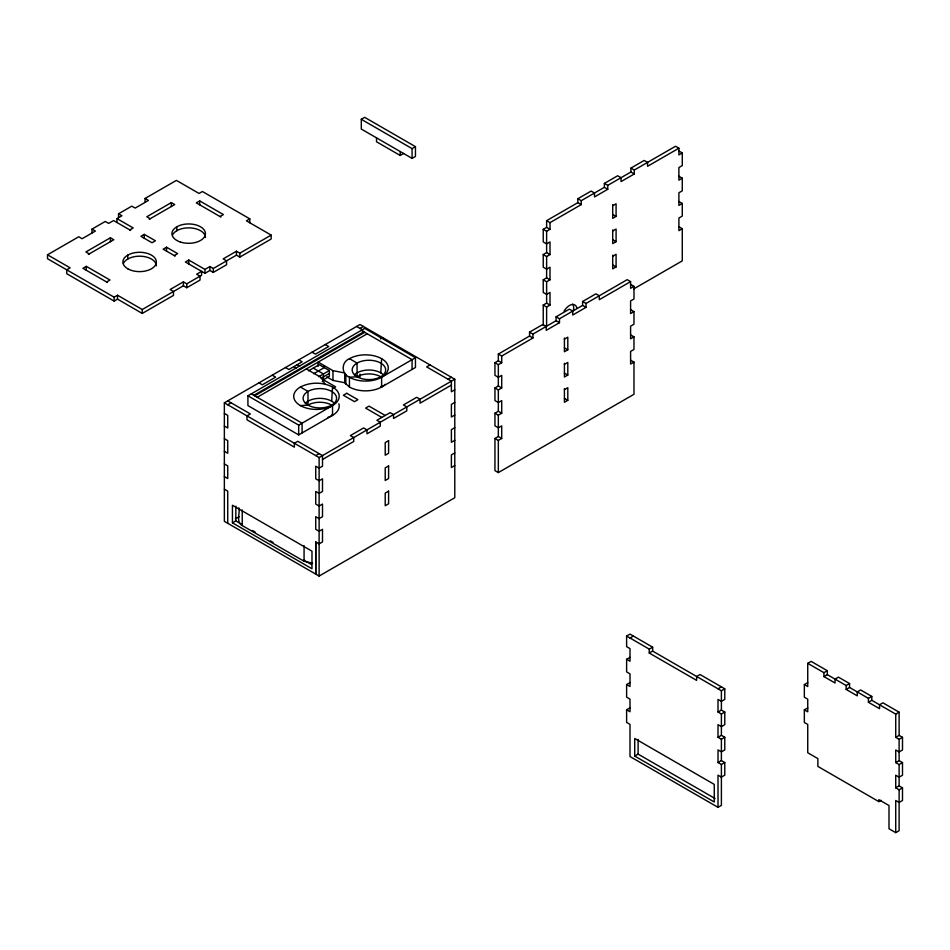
<?xml version="1.0" encoding="UTF-8"?>
<svg xmlns="http://www.w3.org/2000/svg" width="950" height="950" viewBox="0 0 950 950"><rect width="100%" height="100%" fill="white"/><g stroke="black" fill="none" stroke-linecap="round" stroke-linejoin="round"><path stroke-width="1.43" d="M315.733 541.939L315.733 574.109L315.733 541.939L319.117 543.887L322.501 541.939L322.501 529.316L319.117 531.264L315.733 529.316L315.733 516.681L319.117 518.641L322.501 516.681L322.501 504.058L319.117 506.017L315.733 504.058L315.733 491.435L319.117 493.394L322.501 491.435L322.501 478.812L319.117 480.759L315.733 478.812L315.733 466.189L319.117 468.136L322.501 466.189L322.501 455.584L297.754 441.299L294.369 443.258L294.369 447.165L246.988 419.805L246.988 415.898L250.373 413.939L227.739 400.876M718.01 807.334L718.01 775.164L721.394 777.124L724.779 775.164L724.779 762.541L721.394 760.594L718.01 762.541L718.01 749.918L721.394 751.866L724.779 749.918L724.779 737.295L721.394 735.336L718.01 737.295L718.01 724.66L721.394 726.619L724.779 724.66L724.779 712.037L721.394 710.089L718.01 712.037L718.01 699.414L721.394 701.361L724.779 699.414L724.779 688.821L700.031 674.524L696.647 676.483L696.647 680.39L649.254 653.03L649.254 649.123L626.62 636.061L626.62 646.653L630.004 648.601L630.004 661.236L626.62 659.276L626.62 671.899L630.004 673.859L630.004 686.482L626.62 684.534L626.62 697.158L630.004 699.105L630.004 711.74L626.62 709.781L626.62 722.404L630.004 724.363L630.004 756.533L718.01 807.334L721.394 805.386L721.394 776.138M332.536 387.018A22.741 13.122 0 0 1 332.536 405.579A22.741 13.122 0 0 1 300.378 405.579A22.741 13.122 0 0 1 300.378 387.018C310.27 381.924 322.656 381.924 332.536 387.018L331.692 401.185M380.76 386.531L381.615 387.018L415.459 367.484L415.459 357.711L381.615 377.245A22.741 13.122 0 0 1 349.457 377.245C341.086 373.813 341.086 362.116 349.457 358.684A22.741 13.122 0 0 1 381.615 358.684L380.76 372.851M47.5 254.802L70.134 267.864L66.749 269.824L66.749 273.731L114.131 301.091L117.515 299.131L142.262 313.429L173.494 295.391L173.494 291.484L170.109 289.536L183.386 281.877L186.77 283.824L201.59 275.262L201.59 271.356L196.65 274.217L200.034 276.165L200.034 280.072L186.77 287.731L183.386 285.784L142.262 309.522L117.515 295.224L114.131 297.184L47.5 258.709L47.5 254.802L78.731 236.776L82.116 238.723L95.38 231.064L91.996 229.116L91.996 233.023M91.996 229.116L105.26 221.457L108.644 223.404L113.596 220.554L130.684 230.422M118.536 217.704L118.536 213.797L131.801 206.138L135.185 208.086L148.449 200.426L145.065 198.467L145.065 202.386M145.065 198.467L176.391 180.393L199.025 193.456L202.409 191.508L249.791 218.856L249.791 222.763M116.981 222.514L116.981 218.595L121.921 215.745L118.536 213.797M88.326 254.434L113.798 239.732L110.414 237.773L85.88 251.94L89.264 253.899M149.257 219.26L174.729 204.559L171.344 202.599L146.799 216.766L150.183 218.726M129.794 229.9L133.178 227.953L116.981 218.595M106.614 281.984L109.998 280.036L86.296 266.356L82.911 268.304L107.504 282.494M219.996 216.517L223.381 214.569L199.69 200.889L196.306 202.849L220.887 217.039M144.293 234.377L140.909 236.324L152.024 242.749L155.42 240.789L144.293 234.377L144.293 238.284M361.309 119.308L364.693 117.349L415.459 146.656L415.459 156.429L412.074 158.389L361.309 129.069L361.309 119.308L412.074 148.616L415.459 146.656M174.266 255.586L177.65 253.638L166.535 247.214L163.151 249.161L175.18 256.12M249.791 218.856L246.406 220.816L271.154 235.101L271.154 239.008L239.839 257.094L236.455 255.146L213.299 268.506L209.914 266.558L204.974 269.408L188.777 260.051L185.393 262.01L204.974 273.315L209.914 270.465L213.299 272.413L226.563 264.753L226.563 260.846L223.179 258.887L236.455 251.227L239.839 253.187L271.154 235.101M376.532 137.869L376.532 141.776L400.223 155.456L403.608 153.496M224.354 402.824L360.003 324.508L454.777 379.216L454.777 497.741L319.117 576.056L224.354 521.348L224.354 402.824L319.117 457.544L454.777 379.216M543.234 325.541L543.234 305.069L546.618 307.028L550.003 305.069L550.003 292.446L546.618 294.405L543.234 292.446L543.234 279.822L546.618 281.77L550.003 279.822L550.003 267.199L546.618 269.147L543.234 267.199L543.234 254.564L546.618 256.524L550.003 254.564L550.003 241.941L546.618 243.901L543.234 241.941L543.234 229.318L546.618 227.359L546.618 220.673L577.849 202.647L577.849 198.74L591.114 191.081L594.498 193.028L594.498 196.935L607.763 189.276L607.763 185.369L604.378 183.421L604.378 187.328L607.763 189.276M604.378 183.421L617.654 175.762L621.039 177.709L621.039 181.616L634.303 173.957L634.303 170.05L630.919 168.102L630.919 172.009L634.303 173.957M630.919 168.102L644.183 160.443L647.568 162.391L647.568 166.297L678.894 148.212L678.894 154.909L682.278 152.95L682.278 165.573L678.894 167.533L678.894 180.156L682.278 178.196L682.278 190.831L678.894 192.779L678.894 205.402L682.278 203.454L682.278 216.078L678.894 218.037L678.894 230.66L682.278 228.701L682.278 260.87L633.638 288.954M227.739 404.783L231.123 402.824M360.003 328.415L363.387 326.456M577.849 198.74L581.234 200.688L604.378 187.328M607.763 185.369L630.919 172.009M634.303 170.05L675.509 146.264L678.894 148.212M300.378 405.579L307.99 405.092A16.756 9.678 0 0 1 331.692 405.092L332.536 405.579L332.536 415.352L298.692 434.898L247.914 405.579L247.914 395.817L364.693 328.391L415.459 357.711M546.618 220.673L550.003 222.632L581.234 204.594L581.234 200.688M253.84 395.331L363.838 331.811M254.683 395.817L364.693 332.31M257.224 397.278L367.223 333.771M543.234 229.318L546.618 231.266L550.003 229.318L550.003 222.632M308.548 370.821L319.212 364.669L329.365 370.536L329.365 376.39L323.439 379.81L323.439 373.956L313.286 368.089M313.619 373.754L324.282 367.603L324.282 365.643M380.38 338.877L382.636 337.571M612.703 205.734L616.087 203.787L616.087 216.41L612.703 218.369L612.703 204.642M318.701 376.687L329.365 370.536M321.064 378.254L329.365 373.469M322.276 381.746L324.532 380.439L335.647 386.864L333.391 388.17M543.234 254.564L546.618 252.617L550.003 254.564M612.703 230.993L616.087 229.033L616.087 241.668L612.703 243.616L612.703 229.888M543.234 279.822L546.618 277.863L550.003 279.822M247.914 395.817L298.692 425.125L332.536 405.579M612.703 256.239L616.087 254.291L616.087 266.914L612.703 268.874L612.703 255.146M430.029 364.931L426.645 366.89L451.392 381.176L451.392 391.768L454.777 389.821M543.234 305.069L546.618 303.121L550.003 305.069M315.733 455.584L319.117 453.637M448.008 379.216L451.392 377.269M630.598 360.145L633.982 362.104L633.982 394.274L498.334 472.589L494.95 470.642L494.95 438.473L498.334 440.42L501.719 438.473L501.719 425.849L498.334 427.797L494.95 425.849L494.95 413.214L498.334 415.174L501.719 413.214L501.719 400.591L498.334 402.551L494.95 400.591L494.95 387.968L498.334 389.928L501.719 387.968L501.719 375.345L498.334 377.293L494.95 375.345L494.95 362.71L498.334 360.762L498.334 354.077L529.554 336.039L529.554 332.132L542.83 324.473L546.214 326.432L546.214 330.339L559.479 322.679L559.479 318.772L556.094 316.813L556.094 320.72L559.479 322.679M556.094 316.813L569.359 309.154L572.743 311.113L572.743 315.02L586.019 307.361L586.019 303.454L582.623 301.494L582.623 305.401L586.019 307.361M582.623 301.494L595.899 293.835L599.284 295.794L599.284 299.701L630.598 281.616L630.598 288.301L633.982 286.354L633.982 298.977L630.598 300.924L630.598 313.559L633.982 311.6L633.982 324.223L630.598 326.183L630.598 338.806L633.982 336.846L633.982 349.481L630.598 351.429L630.598 364.064L633.982 362.104M529.554 332.132L532.938 334.091L556.094 320.72M559.479 318.772L582.623 305.401M586.019 303.454L627.214 279.656L630.598 281.616M322.501 459.491L353.733 441.465L353.733 437.558L350.348 435.599L363.613 427.939L366.997 429.899L366.997 433.806L380.261 426.146L380.261 422.239L376.877 420.28L390.153 412.621L393.537 414.58L393.537 418.487L406.802 410.827L406.802 406.921L403.418 404.961L416.682 397.302L420.066 399.261L420.066 403.168L451.392 385.082M498.334 354.077L501.719 356.024L532.938 337.998L532.938 334.091M494.95 362.71L498.334 364.669L501.719 362.71L501.719 356.024M235.41 518.866L239.246 516.646M232.441 522.832L311.98 568.753L311.98 551.166L232.441 505.246L232.441 522.832L235.826 520.885L242.238 524.59M454.777 402.444L451.392 404.391L451.392 417.026L454.777 415.067M564.419 339.138L567.803 337.179L567.803 349.814L564.419 351.761L564.419 338.034M494.95 387.968L498.334 386.009L501.719 387.968M454.777 427.69L451.392 429.649L451.392 442.272L454.777 440.325M564.419 364.396L567.803 362.437L567.803 375.06L564.419 377.019L564.419 363.292M494.95 413.214L498.334 411.267L501.719 413.214M454.777 452.948L451.392 454.896L451.392 467.531L454.777 465.571M564.419 389.642L567.803 387.683L567.803 400.318L564.419 402.266L564.419 388.538M494.95 438.473L498.334 436.513L501.719 438.473M626.62 636.061L630.004 634.101L652.638 647.176L652.638 651.082L649.254 653.03M630.004 638.008L633.389 636.061M626.62 659.276L630.004 657.329M649.254 649.123L652.638 647.176M626.62 684.534L630.004 682.575M626.62 709.781L630.004 707.833M718.01 688.821L721.394 686.862M652.638 651.082L721.394 690.769L724.779 688.821M634.719 756.069L714.258 801.99L714.258 784.403L634.719 738.482L634.719 756.069L638.103 754.11L715.077 798.546M807.738 663.326L811.122 661.378L827.319 670.724L827.319 674.631L823.935 676.59L823.935 672.683L807.738 663.326L807.738 686.553L804.341 684.594L804.341 697.217L807.738 699.176L807.738 711.799L804.341 709.852L804.341 722.475L807.738 724.422L807.738 752.756L817.879 758.611L817.879 766.424L878.845 801.622L881.101 800.316M718.01 712.037L721.394 713.996L724.779 712.037M823.935 672.683L827.319 670.724M804.341 684.594L807.738 682.634M718.01 737.295L721.394 739.242L724.779 737.295M827.319 674.631L846.165 685.52L849.561 683.561L849.561 687.467L856.971 691.754M804.341 709.852L807.738 707.893M846.165 685.52L846.165 689.427L849.561 687.467M718.01 762.541L721.394 764.501L724.779 762.541M857.292 691.944L860.676 689.985L871.791 696.409L871.791 700.316L868.407 702.264L868.407 698.357L857.292 691.944L857.292 695.851L846.165 689.427M868.407 698.357L871.791 696.409M895.731 714.127L899.116 712.179L899.116 735.395L895.731 737.354L895.731 714.127L871.791 700.316M895.731 737.354L899.116 739.314L902.5 737.354L902.5 749.977L899.116 751.937L895.731 749.977L895.731 762.601L899.116 764.56L902.5 762.601L902.5 775.236L899.116 777.183L895.731 775.236L895.731 787.859L899.116 789.806L902.5 787.859L902.5 800.482L899.116 802.441L895.731 800.482L895.731 832.651L899.116 830.692L899.116 789.806M895.731 762.601L899.116 760.653L902.5 762.601M895.731 787.859L899.116 785.899L902.5 787.859M381.615 387.018L381.615 377.245L380.76 376.758A16.756 9.678 0 0 0 357.069 376.758L349.457 377.245L349.457 387.018A22.741 13.122 0 0 0 385.225 384.299M312.586 563.184L304.071 561.26L242.238 525.564C235.754 522.203 240.196 513.321 238.913 507.882M318.155 366.296L318.155 362.104L332.963 370.654L344.707 372.946L344.707 382.719L349.457 387.018M326.764 376.853L332.963 380.428L344.707 382.719M678.894 150.991L682.278 152.95M678.894 176.249L682.278 178.196M678.894 201.495L682.278 203.454M678.894 226.753L682.278 228.701M612.703 214.463L616.087 216.41M577.849 202.647L581.234 204.594M612.703 239.709L616.087 241.668M612.703 264.967L616.087 266.914M546.618 227.359L550.003 229.318M630.598 284.394L633.982 286.354M630.598 309.641L633.982 311.6M630.598 334.899L633.982 336.846M564.419 347.854L567.803 349.814M529.554 336.039L532.938 337.998M564.419 373.113L567.803 375.06M564.419 398.359L567.803 400.318M498.334 360.762L501.719 362.71M356.618 326.456L362.912 330.089M361.309 330.351L412.074 359.658L412.074 369.431M325.304 344.541L328.688 346.501L315.412 354.16L312.027 352.201M349.457 358.684L357.069 363.078L357.069 376.758A16.756 9.678 0 0 0 385.106 372.424A16.756 9.678 0 0 0 364.586 360.584A16.756 9.678 0 0 0 357.069 376.758M298.763 359.86L302.147 361.819L288.883 369.479L285.499 367.519M306.304 368.944L321.112 377.494L325.078 384.275M297.207 364.669L299.701 366.106M385.213 415.471L369.004 406.125L365.619 408.084L381.817 417.43M849.561 683.561L838.434 677.148L835.05 679.096L835.05 683.002L823.935 676.59M899.116 712.179L882.918 702.822L879.534 704.781L879.534 708.688L868.407 702.264M293.823 366.629L296.317 368.066M300.378 387.018L307.99 391.412L307.99 405.092A16.756 9.678 0 0 0 336.027 400.758A16.756 9.678 0 0 0 315.507 388.918A16.756 9.678 0 0 0 307.99 405.092M899.116 735.395L902.5 737.354M272.234 375.179L275.619 377.138L262.342 384.798L258.958 382.838M331.692 414.865L332.536 415.352M251.299 393.858L302.076 423.166L302.076 432.939M224.354 413.428L227.739 415.376L227.739 427.999L224.354 426.051M224.354 438.674L227.739 440.634L227.739 453.257L224.354 451.298M895.731 832.651L888.998 828.756L888.998 805.529L878.845 799.663L878.845 801.622M224.354 463.933L227.739 465.88L227.739 478.503L224.354 476.556M224.354 489.179L227.739 491.138L227.739 523.296M252.498 530.516L255.063 531.988M270.465 540.883L273.03 542.367M303.822 560.132L311.517 564.585M899.116 739.314L899.116 760.653M899.116 764.56L899.116 785.899M721.394 690.769L721.394 710.089M721.394 713.996L721.394 735.336M721.394 739.242L721.394 760.594M721.394 764.501L721.394 777.124M638.103 739.456L638.103 754.11M546.618 231.266L546.618 252.617M546.618 256.524L546.618 277.863M546.618 281.77L546.618 303.121M546.618 307.028L546.618 326.04M498.334 364.669L498.334 386.009M498.334 389.928L498.334 411.267M498.334 415.174L498.334 436.513M498.334 440.42L498.334 472.589M412.074 148.616L412.074 158.389M400.223 151.549L400.223 155.456M360.003 374.086L360.003 376.889M345.848 374.526L345.848 384.299M332.963 370.654L332.963 380.428M319.117 457.544L319.117 576.056M304.071 545.656L304.071 561.26M298.692 425.125L298.692 434.898M242.238 509.96L242.238 525.564M239.839 253.187L239.839 257.094M236.455 251.227L236.455 255.146M235.826 506.231L235.826 520.885M213.299 268.506L213.299 272.413M209.914 266.558L209.914 270.465M204.974 269.408L204.974 273.315M199.69 200.889L199.69 204.796M188.777 260.051L188.777 263.957M186.77 283.824L186.77 287.731M183.386 281.877L183.386 285.784M176.842 226.777L176.842 230.696M171.344 202.599L171.344 206.506M166.535 247.214L166.535 251.121M142.262 309.522L142.262 313.429M127.763 255.111L127.763 259.029M117.515 295.224L117.515 299.131M114.131 297.184L114.131 301.091M110.414 237.773L110.414 241.68M86.296 266.356L86.296 270.263M338.853 403.786A22.741 13.122 0 0 1 327.821 417.442M354.409 374.858A16.756 9.678 0 0 1 383.432 374.858M381.615 358.684A22.741 13.122 0 0 1 381.615 377.245M305.33 403.192A16.756 9.678 0 0 1 334.353 403.192M572.672 304.119A10.771 6.223 -60 0 1 573.432 310.353M564.074 311.173A10.771 6.223 -60 0 1 576.816 307.753M172.508 235.03A16.756 9.678 0 0 1 190.879 227.941A16.756 9.678 0 0 1 205.438 237.524M123.429 263.364A16.756 9.678 0 0 1 141.799 256.274A16.756 9.678 0 0 1 156.358 265.869M346.774 393.288L343.378 395.236L354.504 401.66L357.889 399.701L346.774 393.288M388.598 440.657L385.213 442.605L385.213 455.228L388.598 453.281L388.598 440.657M388.598 465.904L385.213 467.863L385.213 480.486L388.598 478.527L388.598 465.904M388.598 491.15L385.213 493.109L385.213 505.733L388.598 503.785L388.598 491.15M127.763 268.791A16.756 9.678 0 0 0 155.788 264.456A16.756 9.678 0 0 0 135.268 252.617A16.756 9.678 0 0 0 127.763 268.791M180.31 242.001A16.756 9.678 0 0 0 205.438 233.617A16.756 9.678 0 0 0 180.31 225.245A16.756 9.678 0 0 0 180.31 242.001"/></g></svg>
